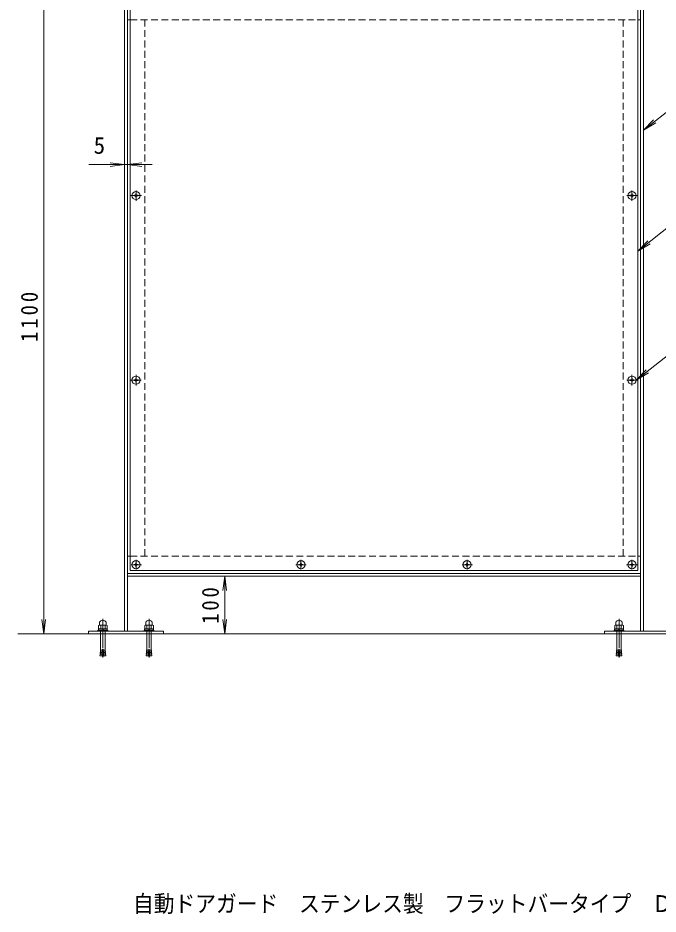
# Model space of a CAD drawing. Units: millimetres, scale not verified. Extents: x -1105 to 1737, y -1357 to 997.
# Drawn here: x -1056 to 55, y -1357 to 196 of the extents above; entities that cross this region are included whole.
import ezdxf
from ezdxf.enums import TextEntityAlignment as Align

# ---------------------------------------------------------------- set-up
doc = ezdxf.new("R2010")
doc.units = ezdxf.units.MM
doc.header["$LTSCALE"] = 10
doc.linetypes.add('CHAIN1', pattern=[8, 5, -1, 1, -1])
doc.linetypes.add('DASHED1', pattern=[1.8, 1.2, -0.6])
for name, color, linetype, lineweight in [('0-0_通り芯', 4, 'Continuous', 9), ('0-1_躯体', 3, 'CHAIN1', 9), ('0-2_仕上', 6, 'Continuous', 5), ('0-4_その他', 7, 'Continuous', 9), ('0-5_寸法', 2, 'Continuous', 9), ('0-9', 2, 'Continuous', 9), ('0-A', 2, 'Continuous', 9), ('0-F', 7, 'Continuous', 9)]:
    doc.layers.add(name, color=color, linetype=linetype, lineweight=lineweight)
doc.styles.add('ＭＳ ゴシック', font='')
doc.styles.get('ＭＳ ゴシック').set_extended_font_data('MS Gothic')

msp = doc.modelspace()

# ---------------------------------------------------------------- linework, layer by layer
at = {"layer": '0-0_通り芯'}
for p, q in [((-870.72, 218.39), (-870.72, -866.61)), ((-865.72, 218.39), (-865.72, -866.61)), ((24.28, 218.39), (24.28, -866.61)), ((29.28, 218.39), (29.28, -866.61)), ((-865.72, -766.61), (24.28, -766.61)), ((-865.72, -771.61), (24.28, -771.61)), ((-803.22, -866.61), (-933.22, -866.61)), ((-803.22, -866.61), (-803.22, -871.61)), ((-38.22, -866.61), (91.78, -866.61)), ((-38.22, -866.61), (-38.22, -871.61)), ((-38.22, -871.61), (91.78, -871.61))]:
    msp.add_line(p, q, dxfattribs=at)
at = {"layer": '0-0_通り芯', "linetype": 'CHAIN1'}
for p, q in [((-908.22, -845.69), (-908.22, -912.25)), ((-828.22, -845.69), (-828.22, -912.25)), ((-13.22, -845.69), (-13.22, -912.25))]:
    msp.add_line(p, q, dxfattribs=at)
at = {"layer": '0-0_通り芯'}
msp.add_lwpolyline([(-933.22, -866.61), (-933.22, -871.61), (-803.22, -871.61)], dxfattribs=at)
at = {"layer": '0-1_躯体', "linetype": 'Continuous'}
for p, q in [((-865.72, 193.39), (-860.72, 193.39)), ((19.28, 193.39), (24.28, 193.39)), ((-865.72, -736.61), (-860.72, -736.61)), ((19.28, -736.61), (24.28, -736.61))]:
    msp.add_line(p, q, dxfattribs=at)
at = {"layer": '0-1_躯体', "linetype": 'DASHED1'}
for p, q in [((-860.72, 193.39), (19.28, 193.39)), ((-835.72, 193.39), (-835.72, -736.61)), ((-5.72, 193.39), (-5.72, -736.61)), ((-860.72, -736.61), (19.28, -736.61))]:
    msp.add_line(p, q, dxfattribs=at)
at = {"layer": '0-1_躯体'}
for p, q in [((-850.72, -120.7), (-850.72, -102.68)), ((9.28, -120.7), (9.28, -102.68)), ((-859.61, -111.61), (-841.11, -111.61)), ((18.29, -111.61), (0.29, -111.61)), ((-859.73, -431.61), (-841.72, -431.61)), ((-850.72, -440.7), (-850.72, -422.68)), ((18.29, -431.61), (0.29, -431.61)), ((9.28, -440.7), (9.28, -422.68)), ((-850.72, -759.85), (-850.72, -743.05)), ((-564.73, -759.85), (-564.73, -743.05)), ((-276.73, -759.85), (-276.73, -743.05)), ((9.28, -759.85), (9.28, -743.05)), ((-859.44, -751.61), (-841.4, -751.61)), ((-573.45, -751.61), (-555.42, -751.61)), ((-285.45, -751.61), (-267.42, -751.61)), ((18, -751.61), (-0.03, -751.61))]:
    msp.add_line(p, q, dxfattribs=at)
at = {"layer": '0-2_仕上'}
for p, q in [((-860.72, 218.39), (-860.72, -761.61)), ((19.28, 218.39), (19.28, -761.61)), ((-860.72, -761.61), (19.28, -761.61))]:
    msp.add_line(p, q, dxfattribs=at)
at = {"layer": '0-4_その他'}
for p, q in [((-1010.72, -871.61), (-1010.72, 228.39)), ((-822.47, -57.97), (-932.55, -57.97)), ((-870.72, -57.97), (-895.5, -54.71)), ((-870.72, -57.97), (-895.5, -61.24)), ((-865.72, -57.97), (-840.93, -54.71)), ((-865.72, -57.97), (-840.93, -61.24)), ((-696.82, -771.61), (-700.09, -796.4)), ((-696.82, -771.61), (-693.56, -796.4)), ((-696.82, -871.61), (-696.82, -771.61)), ((-1010.72, -871.61), (-1013.98, -846.82)), ((-1010.72, -871.61), (-1007.46, -846.82)), ((-696.82, -871.61), (-700.09, -846.82)), ((-696.82, -871.61), (-693.56, -846.82))]:
    msp.add_line(p, q, dxfattribs=at)
at = {"layer": '0-5_寸法'}
for p, q in [((-913.97, -851.48), (-913.97, -855.96)), ((-902.47, -855.96), (-902.47, -851.48)), ((-833.97, -851.48), (-833.97, -855.96)), ((-822.47, -855.96), (-822.47, -851.48)), ((-18.97, -851.48), (-18.97, -855.96)), ((-7.47, -855.96), (-7.47, -851.48)), ((-914.23, -856.4), (-915.72, -857.26)), ((-915.72, -857.26), (-915.72, -862.26)), ((-914.42, -863.01), (-915.72, -862.26)), ((-902.02, -856.51), (-914.42, -856.51)), ((-914.22, -856.39), (-914.23, -856.4)), ((-911.97, -857.26), (-911.97, -862.26)), ((-904.47, -857.26), (-904.47, -862.26)), ((-902.22, -856.39), (-900.71, -857.26)), ((-902.02, -863.01), (-900.71, -862.26)), ((-900.71, -857.26), (-900.71, -862.26)), ((-834.23, -856.4), (-835.72, -857.26)), ((-835.72, -857.26), (-835.72, -862.26)), ((-834.42, -863.01), (-835.72, -862.26)), ((-822.02, -856.51), (-834.42, -856.51)), ((-834.22, -856.39), (-834.23, -856.4)), ((-831.97, -857.26), (-831.97, -862.26)), ((-824.47, -857.26), (-824.47, -862.26)), ((-822.22, -856.39), (-820.71, -857.26)), ((-822.02, -863.01), (-820.71, -862.26)), ((-820.71, -857.26), (-820.71, -862.26)), ((-20.72, -857.26), (-20.72, -862.26)), ((-19.42, -863.01), (-20.72, -862.26)), ((-7.02, -856.51), (-19.42, -856.51)), ((-16.97, -857.26), (-16.97, -862.26)), ((-9.47, -857.26), (-9.47, -862.26)), ((-7.22, -856.39), (-5.71, -857.26)), ((-7.02, -863.01), (-5.71, -862.26)), ((-5.71, -857.26), (-5.71, -862.26)), ((-912.22, -871.61), (-912.22, -896.27)), ((-904.22, -871.61), (-904.22, -896.27)), ((-832.22, -871.61), (-832.22, -896.27)), ((-824.22, -871.61), (-824.22, -896.27)), ((-17.22, -871.61), (-17.22, -896.27)), ((-9.22, -871.61), (-9.22, -896.27)), ((-912.15, -901.76), (-912.38, -899.73)), ((-908.79, -900.05), (-912.38, -899.73)), ((-908.62, -898.05), (-909.66, -910.01)), ((-908.62, -898.05), (-907.82, -898.05)), ((-907.82, -898.05), (-906.77, -910.01)), ((-907.64, -900.05), (-904.06, -899.73)), ((-904.28, -901.76), (-904.06, -899.73)), ((-832.15, -901.76), (-832.38, -899.73)), ((-828.79, -900.05), (-832.38, -899.73)), ((-828.62, -898.05), (-829.66, -910.01)), ((-828.62, -898.05), (-827.82, -898.05)), ((-827.82, -898.05), (-826.77, -910.01)), ((-827.64, -900.05), (-824.06, -899.73)), ((-824.28, -901.76), (-824.06, -899.73)), ((-13.79, -900.05), (-17.38, -899.73)), ((-17.15, -901.76), (-17.38, -899.73)), ((-13.62, -898.05), (-14.66, -910.01)), ((-13.62, -898.05), (-12.82, -898.05)), ((-12.82, -898.05), (-11.77, -910.01)), ((-12.64, -900.05), (-9.06, -899.73)), ((-9.28, -901.76), (-9.06, -899.73)), ((-913.08, -907.7), (-913.25, -909.7)), ((-913.25, -909.7), (-909.66, -910.01)), ((-909.49, -908.02), (-913.08, -907.7)), ((-912.68, -907.74), (-912.9, -905.71)), ((-909.32, -906.02), (-912.9, -905.71)), ((-912.5, -905.75), (-912.73, -903.72)), ((-909.14, -904.03), (-912.73, -903.72)), ((-912.33, -903.75), (-912.55, -901.73)), ((-908.97, -902.04), (-912.55, -901.73)), ((-907.47, -902.04), (-903.88, -901.73)), ((-907.3, -904.03), (-903.71, -903.72)), ((-907.12, -906.02), (-903.53, -905.71)), ((-906.95, -908.02), (-903.36, -907.7)), ((-903.19, -909.7), (-906.77, -910.01)), ((-904.11, -903.75), (-903.88, -901.73)), ((-903.93, -905.75), (-903.71, -903.72)), ((-903.76, -907.74), (-903.53, -905.71)), ((-903.36, -907.7), (-903.19, -909.7)), ((-833.08, -907.7), (-833.25, -909.7)), ((-833.25, -909.7), (-829.66, -910.01)), ((-829.49, -908.02), (-833.08, -907.7)), ((-832.68, -907.74), (-832.9, -905.71)), ((-829.32, -906.02), (-832.9, -905.71)), ((-832.5, -905.75), (-832.73, -903.72)), ((-829.14, -904.03), (-832.73, -903.72)), ((-832.33, -903.75), (-832.55, -901.73)), ((-828.97, -902.04), (-832.55, -901.73)), ((-827.47, -902.04), (-823.88, -901.73)), ((-827.3, -904.03), (-823.71, -903.72)), ((-827.12, -906.02), (-823.53, -905.71)), ((-826.95, -908.02), (-823.36, -907.7)), ((-823.19, -909.7), (-826.77, -910.01)), ((-824.11, -903.75), (-823.88, -901.73)), ((-823.93, -905.75), (-823.71, -903.72)), ((-823.76, -907.74), (-823.53, -905.71)), ((-823.36, -907.7), (-823.19, -909.7)), ((-18.08, -907.7), (-18.25, -909.7)), ((-18.25, -909.7), (-14.66, -910.01)), ((-14.49, -908.02), (-18.08, -907.7)), ((-14.32, -906.02), (-17.9, -905.71)), ((-17.68, -907.74), (-17.9, -905.71)), ((-14.14, -904.03), (-17.73, -903.72)), ((-17.5, -905.75), (-17.73, -903.72)), ((-13.97, -902.04), (-17.55, -901.73)), ((-17.33, -903.75), (-17.55, -901.73)), ((-12.47, -902.04), (-8.88, -901.73)), ((-12.3, -904.03), (-8.71, -903.72)), ((-12.12, -906.02), (-8.53, -905.71)), ((-11.95, -908.02), (-8.36, -907.7)), ((-8.19, -909.7), (-11.77, -910.01)), ((-9.11, -903.75), (-8.88, -901.73)), ((-8.93, -905.75), (-8.71, -903.72)), ((-8.76, -907.74), (-8.53, -905.71)), ((-8.36, -907.7), (-8.19, -909.7))]:
    msp.add_line(p, q, dxfattribs=at)
at = {"layer": '0-5_寸法', "linetype": 'DASHED1'}
for p, q in [((-912.22, -866.61), (-912.22, -871.61)), ((-911.97, -858.29), (-911.97, -862.26)), ((-904.22, -866.61), (-904.22, -871.61)), ((-832.22, -866.61), (-832.22, -871.61)), ((-831.97, -858.29), (-831.97, -862.26)), ((-824.22, -866.61), (-824.22, -871.61)), ((-17.22, -866.61), (-17.22, -871.61)), ((-16.97, -858.29), (-16.97, -862.26)), ((-9.22, -866.61), (-9.22, -871.61))]:
    msp.add_line(p, q, dxfattribs=at)
at = {"layer": '0-5_寸法', "color": 7}
for p, q in [((-933.22, -871.61), (-1055.53, -871.61)), ((-803.22, -871.61), (-38.22, -871.61))]:
    msp.add_line(p, q, dxfattribs=at)
at = {"layer": '0-5_寸法'}
msp.add_lwpolyline([(-19.22, -856.39), (-19.23, -856.4), (-20.72, -857.26)], dxfattribs=at)
for centre, radius, start, end in [((-908.22, -854.51), 6.5, 27.79579, 152.20421), ((-828.22, -854.51), 6.5, 27.79579, 152.20421), ((-13.22, -854.51), 6.5, 27.79579, 152.20421), ((-914.42, -860.87), 4.36, 55.84651, 90.00017), ((-914.42, -858.65), 4.36, 269.99983, 304.15349), ((-914.47, -855.96), 0.5, 299.99968, 0), ((-908.22, -866.24), 9.73, 67.32404, 112.67596), ((-908.22, -853.27), 9.73, 247.32404, 292.67596), ((-902.02, -860.87), 4.36, 89.99983, 124.15349), ((-902.02, -858.65), 4.36, 235.84651, 270.00017), ((-901.97, -855.96), 0.5, 180, 240.00032), ((-834.42, -860.87), 4.36, 55.84651, 90.00017), ((-834.42, -858.65), 4.36, 269.99983, 304.15349), ((-834.47, -855.96), 0.5, 299.99968, 0), ((-828.22, -866.24), 9.73, 67.32404, 112.67596), ((-828.22, -853.27), 9.73, 247.32404, 292.67596), ((-822.02, -860.87), 4.36, 89.99983, 124.15349), ((-822.02, -858.65), 4.36, 235.84651, 270.00017), ((-821.97, -855.96), 0.5, 180, 240.00032), ((-19.42, -860.87), 4.36, 55.84651, 90.00017), ((-19.42, -858.65), 4.36, 269.99983, 304.15349), ((-19.47, -855.96), 0.5, 299.99968, 0), ((-13.22, -866.24), 9.73, 67.32404, 112.67596), ((-13.22, -853.27), 9.73, 247.32404, 292.67596), ((-7.02, -860.87), 4.36, 89.99983, 124.15349), ((-7.02, -858.65), 4.36, 235.84651, 270.00017), ((-6.97, -855.96), 0.5, 180, 240.00032), ((-934.4, -896.98), 22.2, 352.86598, 1.81982), ((-882.03, -896.98), 22.2, 178.18018, 187.13402), ((-854.4, -896.98), 22.2, 352.86598, 1.81982), ((-802.03, -896.98), 22.2, 178.18018, 187.13402), ((-39.4, -896.98), 22.2, 352.86598, 1.81982), ((12.97, -896.98), 22.2, 178.18018, 187.13402)]:
    msp.add_arc(centre, radius, start, end, dxfattribs=at)
at = {"layer": '0-9'}
for p, q in [((-916.72, -865.01), (-916.72, -866.61)), ((-916.72, -866.61), (-899.72, -866.61)), ((-915.92, -863.01), (-900.52, -863.01)), ((-915.92, -863.01), (-915.92, -865.01)), ((-908.47, -863.01), (-909, -865.01)), ((-907.43, -863.01), (-907.97, -865.01)), ((-900.52, -863.01), (-900.52, -865.01)), ((-836.72, -865.01), (-836.72, -866.61)), ((-836.72, -866.61), (-819.72, -866.61)), ((-835.92, -863.01), (-820.52, -863.01)), ((-835.92, -863.01), (-835.92, -865.01)), ((-828.47, -863.01), (-829, -865.01)), ((-827.43, -863.01), (-827.97, -865.01)), ((-820.52, -863.01), (-820.52, -865.01)), ((-21.72, -865.01), (-4.72, -865.01)), ((-20.92, -863.01), (-20.92, -865.01)), ((-13.47, -863.01), (-14, -865.01)), ((-12.43, -863.01), (-12.97, -865.01)), ((-4.72, -865.01), (-4.72, -866.61))]:
    msp.add_line(p, q, dxfattribs=at)
for points in [[(-916.72, -865.01), (-899.72, -865.01), (-899.72, -866.61)], [(-836.72, -865.01), (-819.72, -865.01), (-819.72, -866.61)], [(-21.72, -865.01), (-21.72, -866.61), (-4.72, -866.61)], [(-20.92, -863.01), (-5.52, -863.01), (-5.52, -865.01)]]:
    msp.add_lwpolyline(points, dxfattribs=at)
at = {"layer": '0-A'}
for p, q in [((-851.2, -108.16), (-851.24, -110.36)), ((-851.2, -108.16), (-850.24, -108.16)), ((-850.24, -108.16), (-850.2, -110.36)), ((8.8, -108.16), (8.76, -110.36)), ((9.76, -108.16), (8.8, -108.16)), ((9.76, -108.16), (9.8, -110.36)), ((-854.17, -111.13), (-851.97, -111.09)), ((-854.17, -112.09), (-854.17, -111.13)), ((-854.17, -112.09), (-851.97, -112.13)), ((-851.97, -111.09), (-851.47, -110.86)), ((-851.97, -112.13), (-851.47, -112.36)), ((-851.24, -110.36), (-851.47, -110.86)), ((-851.24, -112.86), (-851.47, -112.36)), ((-851.2, -115.06), (-851.24, -112.86)), ((-851.2, -115.06), (-850.24, -115.06)), ((-850.24, -115.06), (-850.2, -112.86)), ((-850.2, -110.36), (-849.97, -110.86)), ((-850.2, -112.86), (-849.97, -112.36)), ((-849.47, -111.09), (-849.97, -110.86)), ((-849.47, -112.13), (-849.97, -112.36)), ((-847.27, -111.13), (-849.47, -111.09)), ((-847.27, -112.09), (-849.47, -112.13)), ((-847.27, -112.09), (-847.27, -111.13)), ((5.83, -112.09), (8.03, -112.13)), ((8.03, -111.09), (8.53, -110.86)), ((8.03, -112.13), (8.53, -112.36)), ((8.76, -110.36), (8.53, -110.86)), ((8.76, -112.86), (8.53, -112.36)), ((9.76, -115.06), (9.8, -112.86)), ((9.8, -110.36), (10.03, -110.86)), ((9.8, -112.86), (10.03, -112.36)), ((10.53, -111.09), (10.03, -110.86)), ((10.53, -112.13), (10.03, -112.36)), ((12.73, -112.09), (10.53, -112.13)), ((-854.17, -431.13), (-851.97, -431.09)), ((-854.17, -432.09), (-854.17, -431.13)), ((-854.17, -432.09), (-851.97, -432.13)), ((-851.97, -431.09), (-851.47, -430.86)), ((-851.97, -432.13), (-851.47, -432.36)), ((-851.24, -430.36), (-851.47, -430.86)), ((-851.24, -432.86), (-851.47, -432.36)), ((-851.2, -428.16), (-851.24, -430.36)), ((-851.2, -435.06), (-851.24, -432.86)), ((-851.2, -428.16), (-850.24, -428.16)), ((-850.24, -428.16), (-850.2, -430.36)), ((-850.24, -435.06), (-850.2, -432.86)), ((-850.2, -430.36), (-849.97, -430.86)), ((-850.2, -432.86), (-849.97, -432.36)), ((-849.47, -431.09), (-849.97, -430.86)), ((-849.47, -432.13), (-849.97, -432.36)), ((-847.27, -431.13), (-849.47, -431.09)), ((-847.27, -432.09), (-849.47, -432.13)), ((-847.27, -432.09), (-847.27, -431.13)), ((5.83, -432.09), (8.03, -432.13)), ((8.03, -431.09), (8.53, -430.86)), ((8.03, -432.13), (8.53, -432.36)), ((8.76, -430.36), (8.53, -430.86)), ((8.76, -432.86), (8.53, -432.36)), ((8.8, -428.16), (8.76, -430.36)), ((9.76, -428.16), (8.8, -428.16)), ((9.76, -428.16), (9.8, -430.36)), ((9.76, -435.06), (9.8, -432.86)), ((9.8, -430.36), (10.03, -430.86)), ((9.8, -432.86), (10.03, -432.36)), ((10.53, -431.09), (10.03, -430.86)), ((10.53, -432.13), (10.03, -432.36)), ((12.73, -432.09), (10.53, -432.13)), ((-851.2, -435.06), (-850.24, -435.06)), ((-854.17, -751.13), (-851.97, -751.09)), ((-854.17, -752.09), (-854.17, -751.13)), ((-854.17, -752.09), (-851.97, -752.13)), ((-851.97, -751.09), (-851.47, -750.86)), ((-851.97, -752.13), (-851.47, -752.36)), ((-851.24, -750.36), (-851.47, -750.86)), ((-851.24, -752.86), (-851.47, -752.36)), ((-851.2, -748.16), (-851.24, -750.36)), ((-851.2, -755.06), (-851.24, -752.86)), ((-851.2, -748.16), (-850.24, -748.16)), ((-851.2, -755.06), (-850.24, -755.06)), ((-850.24, -748.16), (-850.2, -750.36)), ((-850.24, -755.06), (-850.2, -752.86)), ((-850.2, -750.36), (-849.97, -750.86)), ((-850.2, -752.86), (-849.97, -752.36)), ((-849.47, -751.09), (-849.97, -750.86)), ((-849.47, -752.13), (-849.97, -752.36)), ((-847.27, -751.13), (-849.47, -751.09)), ((-847.27, -752.09), (-849.47, -752.13)), ((-847.27, -752.09), (-847.27, -751.13)), ((-568.18, -751.13), (-565.98, -751.09)), ((-568.18, -752.09), (-568.18, -751.13)), ((-568.18, -752.09), (-565.98, -752.13)), ((-565.98, -751.09), (-565.48, -750.86)), ((-565.98, -752.13), (-565.48, -752.36)), ((-565.25, -750.36), (-565.48, -750.86)), ((-565.25, -752.86), (-565.48, -752.36)), ((-565.21, -748.16), (-565.25, -750.36)), ((-565.21, -755.06), (-565.25, -752.86)), ((-565.21, -748.16), (-564.25, -748.16)), ((-565.21, -755.06), (-564.25, -755.06)), ((-564.25, -748.16), (-564.21, -750.36)), ((-564.25, -755.06), (-564.21, -752.86)), ((-564.21, -750.36), (-563.98, -750.86)), ((-564.21, -752.86), (-563.98, -752.36)), ((-563.48, -751.09), (-563.98, -750.86)), ((-563.48, -752.13), (-563.98, -752.36)), ((-561.28, -751.13), (-563.48, -751.09)), ((-561.28, -752.09), (-563.48, -752.13)), ((-561.28, -752.09), (-561.28, -751.13)), ((-280.18, -751.13), (-277.98, -751.09)), ((-280.18, -752.09), (-280.18, -751.13)), ((-280.18, -752.09), (-277.98, -752.13)), ((-277.98, -751.09), (-277.48, -750.86)), ((-277.98, -752.13), (-277.48, -752.36)), ((-277.25, -750.36), (-277.48, -750.86)), ((-277.25, -752.86), (-277.48, -752.36)), ((-277.21, -748.16), (-277.25, -750.36)), ((-277.21, -755.06), (-277.25, -752.86)), ((-277.21, -748.16), (-276.25, -748.16)), ((-277.21, -755.06), (-276.25, -755.06)), ((-276.25, -748.16), (-276.21, -750.36)), ((-276.25, -755.06), (-276.21, -752.86)), ((-276.21, -750.36), (-275.98, -750.86)), ((-276.21, -752.86), (-275.98, -752.36)), ((-275.48, -751.09), (-275.98, -750.86)), ((-275.48, -752.13), (-275.98, -752.36)), ((-273.28, -751.13), (-275.48, -751.09)), ((-273.28, -752.09), (-275.48, -752.13)), ((-273.28, -752.09), (-273.28, -751.13)), ((5.83, -752.09), (8.03, -752.13)), ((8.03, -751.09), (8.53, -750.86)), ((8.03, -752.13), (8.53, -752.36)), ((8.76, -750.36), (8.53, -750.86)), ((8.76, -752.86), (8.53, -752.36)), ((8.8, -748.16), (8.76, -750.36)), ((9.76, -748.16), (8.8, -748.16)), ((9.76, -748.16), (9.8, -750.36)), ((9.76, -755.06), (9.8, -752.86)), ((9.8, -750.36), (10.03, -750.86)), ((9.8, -752.86), (10.03, -752.36)), ((10.53, -751.09), (10.03, -750.86)), ((10.53, -752.13), (10.03, -752.36)), ((12.73, -752.09), (10.53, -752.13))]:
    msp.add_line(p, q, dxfattribs=at)
for points in [[(5.83, -112.09), (5.83, -111.13), (8.03, -111.09)], [(9.76, -115.06), (8.8, -115.06), (8.76, -112.86)], [(12.73, -112.09), (12.73, -111.13), (10.53, -111.09)], [(5.83, -432.09), (5.83, -431.13), (8.03, -431.09)], [(9.76, -435.06), (8.8, -435.06), (8.76, -432.86)], [(12.73, -432.09), (12.73, -431.13), (10.53, -431.09)], [(5.83, -752.09), (5.83, -751.13), (8.03, -751.09)], [(9.76, -755.06), (8.8, -755.06), (8.76, -752.86)], [(12.73, -752.09), (12.73, -751.13), (10.53, -751.09)]]:
    msp.add_lwpolyline(points, dxfattribs=at)
for centre in [(-850.72, -111.61), (9.28, -111.61), (-850.72, -431.61), (9.28, -431.61), (-850.72, -751.61), (-564.73, -751.61), (-276.73, -751.61), (9.28, -751.61)]:
    msp.add_circle(centre, 7, dxfattribs=at)
at = {"layer": '0-F'}
for p, q in [((84.14, 44.68), (29.28, 1.56)), ((29.28, 1.56), (46.75, 19.45)), ((29.28, 1.56), (50.79, 14.31)), ((84.14, -156.8), (19.28, -207.77)), ((19.28, -207.77), (36.75, -189.89)), ((19.28, -207.77), (40.79, -195.02)), ((119.14, -350.77), (16.28, -431.61)), ((16.28, -431.61), (33.75, -413.73)), ((16.28, -431.61), (37.79, -418.86))]:
    msp.add_line(p, q, dxfattribs=at)

# ---------------------------------------------------------------- texts
at = {"layer": '0-0_通り芯', "color": 2, "style": 'ＭＳ ゴシック', "width": 0.9}
msp.add_text('自動ドアガード\u3000ステンレス製\u3000フラットバータイプ\u3000ＤＡ２\u3000Ｗ＝９００', height=29.33, dxfattribs=at).set_placement((-856.07, -1362.74), align=Align.BOTTOM_LEFT)
at = {"layer": '0-4_その他', "color": 2, "style": 'ＭＳ ゴシック'}
msp.add_text('5', height=29.33, dxfattribs=at).set_placement((-924.27, -47.97), align=Align.BOTTOM_LEFT)
at = {"layer": '0-4_その他', "color": 2, "char_height": 29.33, "attachment_point": 7, "rotation": 90, "style": 'ＭＳ ゴシック'}
for s, insert in [('\\T1.28;\\W0.9;1100', (-1020.72, -365.36)), ('\\T1.27;\\W0.9;100', (-706.82, -854.11))]:
    msp.add_mtext(s, dxfattribs=dict(at, insert=insert))

doc.saveas('drawing.dxf')
